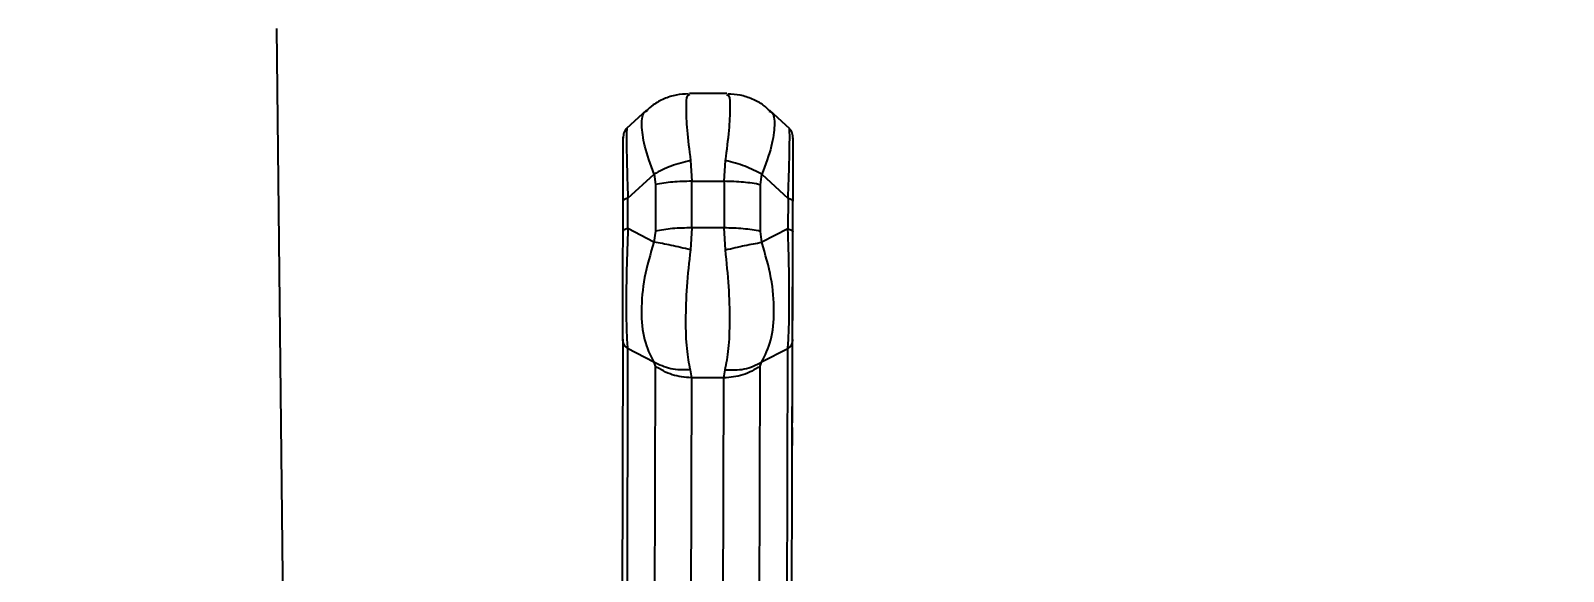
# Model space of a CAD drawing. Header units: millimetres. Extents: x 2642 to 4256, y 821 to 2003.
# Drawn here: x 3101.4 to 3227.8, y 1771.7 to 1816.3 of the extents above; entities that cross this region are included whole.
import ezdxf

# ---------------------------------------------------------------- set-up
doc = ezdxf.new("R2010")
doc.units = ezdxf.units.MM
doc.layers.add('AM_5', color=3, linetype='Continuous', lineweight=25)
doc.styles.add('SLDTEXTSTYLE1', font='txt.shx', dxfattribs={"width": 0.7, "bigfont": 'gbcbig.shx'})
doc.dimstyles.new('SLDDIMSTYLE12$0', dxfattribs={"dimtxt": 12, "dimasz": 10, "dimexe": 0, "dimexo": 0.0625, "dimgap": 0.875, "dimtad": 1, "dimdec": 1, "dimlfac": 1.8, "dimrnd": 1e-09, "dimzin": 12, "dimdsep": 46, "dimtxsty": 'SLDTEXTSTYLE1', "dimcen": 0.09, "dimdle": 8.16, "dimclrd": 3, "dimclre": 3, "dimadec": 0, "dimazin": 3, "dimtfac": 1, "dimtdec": 1, "dimtofl": 0, "dimtmove": 0, "dimatfit": 3, "dimfxl": 0, "dimfrac": 2, "dimtolj": 1, "dimlwd": 5, "dimlwe": 5, "dimarcsym": 0})

# ---------------------------------------------------------------- blocks, each defined once
blk = doc.blocks.new('*D29')
at = {"layer": 'AM_5', "color": 3, "lineweight": 5, "transparency": 16777216}
blk.add_line((3063.35, 1900.21), (3247.24, 1900.21), dxfattribs=at)
at = {"layer": 'AM_5', "color": 3, "linetype": 'Continuous', "lineweight": 5, "transparency": 16777216}
for p, q in [((3247.24, 1890.21), (3247.24, 1611.47)), ((3110.42, 1601.47), (3247.24, 1601.47))]:
    blk.add_line(p, q, dxfattribs=at)
at = {"layer": 'AM_5', "color": 3, "transparency": 16777216}
for points in [[(3245.58, 1890.21), (3248.91, 1890.21), (3247.24, 1900.21)], [(3245.58, 1611.47), (3248.91, 1611.47), (3247.24, 1601.47)]]:
    blk.add_solid(points, dxfattribs=at)
at = {"layer": 'Defpoints', "color": 0, "transparency": 16777216}
for p in [(3063.29, 1900.21), (3110.35, 1601.47), (3247.24, 1601.47)]:
    blk.add_point(p, dxfattribs=at)
at = {"layer": 'AM_5', "color": 0, "transparency": 16777216, "insert": (3240.37, 1750.84), "char_height": 12, "attachment_point": 5, "rotation": 90, "style": 'SLDTEXTSTYLE1'}
blk.add_mtext('\\A1;350', dxfattribs=at)

msp = doc.modelspace()

# ---------------------------------------------------------------- linework, layer by layer
at = {"color": 7, "linetype": 'Continuous', "lineweight": 25}
for p, q in [((3122.245, 1767.93), (3121.714, 1816.448)), ((3155.768, 1811.002), (3155.681, 1810.949)), ((3158.837, 1811.095), (3155.768, 1811.102)), ((3158.926, 1810.941), (3158.836, 1810.996)), ((3152.205, 1809.715), (3150.564, 1808.199)), ((3152.196, 1809.629), (3152.255, 1809.657)), ((3162.342, 1809.632), (3162.407, 1809.602)), ((3164.03, 1808.168), (3162.394, 1809.692)), ((3155.845, 1805.571), (3155.954, 1803.858)), ((3158.62, 1803.852), (3158.737, 1805.565)), ((3150.684, 1802.452), (3152.842, 1804.446)), ((3152.842, 1804.446), (3152.953, 1803.589)), ((3161.62, 1803.57), (3161.734, 1804.427)), ((3161.734, 1804.427), (3163.884, 1802.424)), ((3152.953, 1803.589), (3152.945, 1799.744)), ((3155.945, 1800.013), (3155.954, 1803.858)), ((3155.954, 1803.858), (3158.62, 1803.852)), ((3158.62, 1803.852), (3158.612, 1800.007)), ((3161.611, 1799.725), (3161.62, 1803.57)), ((3150.278, 1799.733), (3150.283, 1802.232)), ((3150.679, 1799.953), (3150.684, 1802.452)), ((3163.884, 1802.424), (3163.878, 1799.924)), ((3164.278, 1799.703), (3164.283, 1802.202)), ((3152.83, 1798.84), (3150.679, 1799.953)), ((3152.945, 1799.744), (3152.83, 1798.84)), ((3155.945, 1800.013), (3155.829, 1798.206)), ((3158.612, 1800.007), (3155.945, 1800.013)), ((3158.721, 1798.2), (3158.612, 1800.007)), ((3161.722, 1798.821), (3161.611, 1799.725)), ((3163.878, 1799.924), (3161.722, 1798.821)), ((3164.253, 1788.054), (3164.271, 1796.657)), ((3150.259, 1790.827), (3150.189, 1758.308)), ((3150.657, 1790.058), (3150.588, 1757.539)), ((3152.809, 1788.945), (3150.657, 1790.058)), ((3163.857, 1790.029), (3161.701, 1788.926)), ((3163.788, 1757.51), (3163.857, 1790.029)), ((3164.189, 1758.278), (3164.259, 1790.798)), ((3152.809, 1788.945), (3152.921, 1788.611)), ((3161.588, 1788.593), (3161.701, 1788.926)), ((3152.921, 1788.611), (3152.851, 1755.9)), ((3155.808, 1788.311), (3155.919, 1787.644)), ((3155.919, 1787.644), (3155.849, 1754.932)), ((3158.586, 1787.638), (3155.919, 1787.644)), ((3158.516, 1754.926), (3158.586, 1787.638)), ((3158.586, 1787.638), (3158.7, 1788.305)), ((3161.518, 1755.881), (3161.588, 1788.593)), ((3164.249, 1786.291), (3164.252, 1787.727)), ((3164.244, 1783.916), (3164.248, 1785.507)), ((3164.248, 1785.851), (3164.248, 1785.881)), ((3164.238, 1780.875), (3164.243, 1783.183)), ((3164.234, 1778.94), (3164.237, 1780.531))]:
    msp.add_line(p, q, dxfattribs=at)
for points, knots in [([(3155.684, 1811.059), (3155.342, 1811.041), (3154.652, 1811.005), (3153.658, 1810.681), (3152.807, 1810.237), (3152.361, 1809.828), (3152.174, 1809.655)], [0, 0, 0, 0, 0.2636482, 0.533255, 0.8030343, 1, 1, 1, 1]), ([(3155.681, 1810.949), (3155.642, 1810.942), (3155.504, 1810.915), (3155.452, 1809.938), (3155.529, 1808.16), (3155.738, 1806.444), (3155.845, 1805.571)], [0, 0, 0, 0, 0.11605385, 0.4072247, 0.69857038, 1, 1, 1, 1]), ([(3158.737, 1805.565), (3158.847, 1806.437), (3159.063, 1808.152), (3159.148, 1809.929), (3159.101, 1810.904), (3158.964, 1810.933), (3158.926, 1810.941)], [0, 0, 0, 0, 0.30235279, 0.59460149, 0.88666372, 1, 1, 1, 1]), ([(3162.43, 1809.628), (3162.242, 1809.802), (3161.798, 1810.214), (3160.947, 1810.663), (3159.955, 1810.99), (3159.265, 1811.03), (3158.924, 1811.05)], [0, 0, 0, 0, 0.1977901, 0.4672889, 0.7366185, 1, 1, 1, 1]), ([(3152.842, 1804.446), (3152.551, 1805.25), (3151.978, 1806.833), (3151.782, 1808.546), (3151.867, 1809.502), (3152.16, 1809.615), (3152.196, 1809.629)], [0, 0, 0, 0, 0.3251035, 0.63959, 0.9563205, 1, 1, 1, 1]), ([(3162.407, 1809.602), (3162.443, 1809.588), (3162.733, 1809.472), (3162.81, 1808.518), (3162.609, 1806.81), (3162.029, 1805.23), (3161.734, 1804.427)], [0, 0, 0, 0, 0.0437585, 0.3588199, 0.6740807, 1, 1, 1, 1]), ([(3150.567, 1808.192), (3150.556, 1808.182), (3150.486, 1808.119), (3150.397, 1807.966), (3150.31, 1807.747), (3150.3, 1807.591), (3150.295, 1807.515)], [0, 0, 0, 0, 0.0623363, 0.3776324, 0.693034, 1, 1, 1, 1]), ([(3150.622, 1808.133), (3150.614, 1808.163), (3150.576, 1808.301), (3150.559, 1807.44), (3150.583, 1805.478), (3150.649, 1803.513), (3150.684, 1802.452)], [0, 0, 0, 0, 0.0799609, 0.3699951, 0.6599223, 1, 1, 1, 1]), ([(3163.884, 1802.424), (3163.923, 1803.476), (3163.997, 1805.433), (3164.03, 1807.398), (3164.017, 1808.27), (3163.979, 1808.131), (3163.97, 1808.1)], [0, 0, 0, 0, 0.3373309, 0.6273478, 0.9171835, 1, 1, 1, 1]), ([(3164.295, 1807.485), (3164.29, 1807.562), (3164.28, 1807.717), (3164.194, 1807.937), (3164.107, 1808.089), (3164.038, 1808.152), (3164.027, 1808.162)], [0, 0, 0, 0, 0.3080927, 0.6246521, 0.9411056, 1, 1, 1, 1]), ([(3150.283, 1802.232), (3150.285, 1803.212), (3150.288, 1804.61), (3150.291, 1806.004), (3150.293, 1806.765), (3150.294, 1807.251), (3150.295, 1807.545), (3150.295, 1807.445), (3150.294, 1807.41)], [0, 0, 0, 0, 0.3430655, 0.489647, 0.6330797, 0.7764735, 0.9232465, 1, 1, 1, 1]), ([(3164.294, 1807.377), (3164.294, 1807.412), (3164.295, 1807.513), (3164.294, 1807.214), (3164.293, 1806.723), (3164.291, 1805.959), (3164.288, 1804.565), (3164.285, 1803.174), (3164.283, 1802.202)], [0, 0, 0, 0, 0.0793091, 0.2259045, 0.3693521, 0.5127847, 0.6595677, 1, 1, 1, 1]), ([(3155.845, 1805.571), (3155.301, 1805.432), (3154.213, 1805.154), (3153.299, 1804.682), (3152.842, 1804.446)], [0, 0, 0, 0, 0.5000023, 1, 1, 1, 1]), ([(3161.734, 1804.427), (3161.278, 1804.665), (3160.366, 1805.141), (3159.28, 1805.424), (3158.737, 1805.565)], [0, 0, 0, 0, 0.4999977, 1, 1, 1, 1]), ([(3150.259, 1790.827), (3150.26, 1791.204), (3150.261, 1791.742), (3150.264, 1793.075), (3150.266, 1794.151), (3150.269, 1795.364), (3150.273, 1797.249), (3150.276, 1798.711), (3150.278, 1799.733)], [0, 0, 0, 0, 0.2713523, 0.38737, 0.5008964, 0.614411, 0.7305771, 1, 1, 1, 1]), ([(3150.679, 1799.953), (3150.639, 1798.831), (3150.566, 1796.745), (3150.528, 1793.751), (3150.554, 1791.324), (3150.621, 1790.501), (3150.657, 1790.058)], [0, 0, 0, 0, 0.2683795, 0.4991161, 0.72970851, 1, 1, 1, 1]), ([(3152.83, 1798.84), (3152.537, 1797.859), (3151.96, 1795.927), (3151.726, 1793.125), (3151.949, 1790.647), (3152.519, 1789.519), (3152.809, 1788.945)], [0, 0, 0, 0, 0.2541677, 0.5000156, 0.7457168, 1, 1, 1, 1]), ([(3155.829, 1798.206), (3155.289, 1798.334), (3154.202, 1798.592), (3153.29, 1798.757), (3152.83, 1798.84)], [0, 0, 0, 0, 0.4968676, 1, 1, 1, 1]), ([(3158.721, 1798.2), (3159.265, 1798.327), (3160.352, 1798.579), (3161.266, 1798.741), (3161.722, 1798.821)], [0, 0, 0, 0, 0.50000083, 1, 1, 1, 1]), ([(3161.701, 1788.926), (3161.991, 1789.494), (3162.566, 1790.618), (3162.802, 1793.095), (3162.579, 1795.904), (3162.011, 1797.838), (3161.722, 1798.821)], [0, 0, 0, 0, 0.2523714, 0.4999867, 0.7458393, 1, 1, 1, 1]), ([(3163.857, 1790.029), (3163.895, 1790.469), (3163.966, 1791.286), (3164.002, 1793.698), (3163.978, 1796.698), (3163.913, 1798.793), (3163.878, 1799.924)], [0, 0, 0, 0, 0.2680966, 0.4988227, 0.7294637, 1, 1, 1, 1]), ([(3164.259, 1790.798), (3164.26, 1791.171), (3164.261, 1791.705), (3164.264, 1793.027), (3164.266, 1794.101), (3164.269, 1795.311), (3164.273, 1797.202), (3164.276, 1798.673), (3164.278, 1799.703)], [0, 0, 0, 0, 0.2691806, 0.3853625, 0.4988695, 0.6124074, 0.7284377, 1, 1, 1, 1]), ([(3155.829, 1798.206), (3155.719, 1797.185), (3155.502, 1795.178), (3155.409, 1792.347), (3155.491, 1789.898), (3155.701, 1788.846), (3155.808, 1788.311)], [0, 0, 0, 0, 0.2542602, 0.5000155, 0.7456229, 1, 1, 1, 1]), ([(3158.7, 1788.305), (3158.809, 1788.84), (3159.023, 1789.891), (3159.115, 1792.339), (3159.034, 1795.17), (3158.826, 1797.179), (3158.721, 1798.2)], [0, 0, 0, 0, 0.2543723, 0.4999845, 0.7457353, 1, 1, 1, 1]), ([(3155.808, 1788.311), (3155.264, 1788.296), (3154.177, 1788.266), (3153.265, 1788.719), (3152.809, 1788.945)], [0, 0, 0, 0, 0.49999995, 1, 1, 1, 1]), ([(3158.7, 1788.305), (3159.24, 1788.288), (3160.327, 1788.252), (3161.241, 1788.701), (3161.701, 1788.926)], [0, 0, 0, 0, 0.4968674, 1, 1, 1, 1]), ([(3164.24, 1781.974), (3164.24, 1782.079), (3164.241, 1782.35), (3164.242, 1782.894), (3164.243, 1783.435), (3164.243, 1783.547)], [0, 0, 0, 0, 0.3316011, 0.8605175, 1, 1, 1, 1]), ([(3164.24, 1781.785), (3164.24, 1781.78), (3164.24, 1781.764), (3164.24, 1781.89), (3164.24, 1781.974)], [0, 0, 0, 0, 0.3310024, 1, 1, 1, 1])]:
    msp.add_open_spline(points, degree=3, knots=knots, dxfattribs=at)
for points in [[(3155.954, 1803.858), (3155.413, 1803.847), (3154.332, 1803.824), (3153.413, 1803.667), (3152.953, 1803.589)], [(3161.62, 1803.57), (3161.16, 1803.651), (3160.242, 1803.811), (3159.161, 1803.839), (3158.62, 1803.852)], [(3150.684, 1802.452), (3150.625, 1802.438), (3150.508, 1802.411), (3150.382, 1802.356), (3150.299, 1802.296), (3150.289, 1802.254), (3150.283, 1802.232)], [(3164.283, 1802.202), (3164.278, 1802.224), (3164.268, 1802.266), (3164.185, 1802.327), (3164.06, 1802.382), (3163.943, 1802.41), (3163.884, 1802.424)], [(3017.858, 1799.571), (3021.51, 1799.047), (3028.813, 1797.999), (3039.456, 1794.879), (3049.699, 1790.671), (3059.4, 1785.316), (3068.439, 1778.911), (3076.701, 1771.53), (3084.082, 1763.268), (3090.487, 1754.229), (3095.842, 1744.528), (3100.05, 1734.285), (3103.17, 1723.642), (3104.218, 1716.339), (3104.742, 1712.687)], [(3024.401, 1799.369), (3027.695, 1798.682), (3034.283, 1797.309), (3043.836, 1793.989), (3053.019, 1789.785), (3061.722, 1784.649), (3069.859, 1778.66), (3077.343, 1771.872), (3084.099, 1764.359), (3090.053, 1756.197), (3095.152, 1747.472), (3099.316, 1738.27), (3102.596, 1728.704), (3103.941, 1722.11), (3104.613, 1718.813)], [(3150.679, 1799.953), (3150.62, 1799.939), (3150.502, 1799.911), (3150.377, 1799.857), (3150.294, 1799.797), (3150.283, 1799.754), (3150.278, 1799.733)], [(3155.945, 1800.013), (3155.405, 1800.002), (3154.324, 1799.979), (3153.404, 1799.822), (3152.945, 1799.744)], [(3161.611, 1799.725), (3161.152, 1799.805), (3160.234, 1799.966), (3159.153, 1799.994), (3158.612, 1800.007)], [(3163.878, 1799.924), (3163.937, 1799.91), (3164.055, 1799.882), (3164.18, 1799.828), (3164.263, 1799.767), (3164.273, 1799.724), (3164.278, 1799.703)], [(3150.657, 1790.058), (3150.599, 1790.106), (3150.481, 1790.204), (3150.357, 1790.394), (3150.274, 1790.604), (3150.264, 1790.753), (3150.259, 1790.827)], [(3164.259, 1790.798), (3164.254, 1790.723), (3164.243, 1790.575), (3164.159, 1790.365), (3164.034, 1790.175), (3163.916, 1790.078), (3163.857, 1790.029)], [(3155.919, 1787.644), (3155.378, 1787.688), (3154.297, 1787.777), (3153.38, 1788.333), (3152.921, 1788.611)], [(3161.588, 1788.593), (3161.128, 1788.317), (3160.208, 1787.764), (3159.126, 1787.68), (3158.586, 1787.638)]]:
    msp.add_open_spline(points, degree=3, dxfattribs=at)

# ---------------------------------------------------------------- dimensions: what is measured, and where the dimension line sits
at = {"layer": 'AM_5'}
dim = msp.add_linear_dim(base=(3247.242, 1601.472), p1=(3063.286, 1900.213), p2=(3110.354, 1601.472), angle=90, text='350', dimstyle='SLDDIMSTYLE12$0', override={"dimlfac": 1, "dimpost": ''}, dxfattribs=at)
dim.commit()
dim.dimension.update_dxf_attribs({"geometry": '*D29', "text_midpoint": (3240.367, 1750.843)})

doc.saveas('drawing.dxf')
